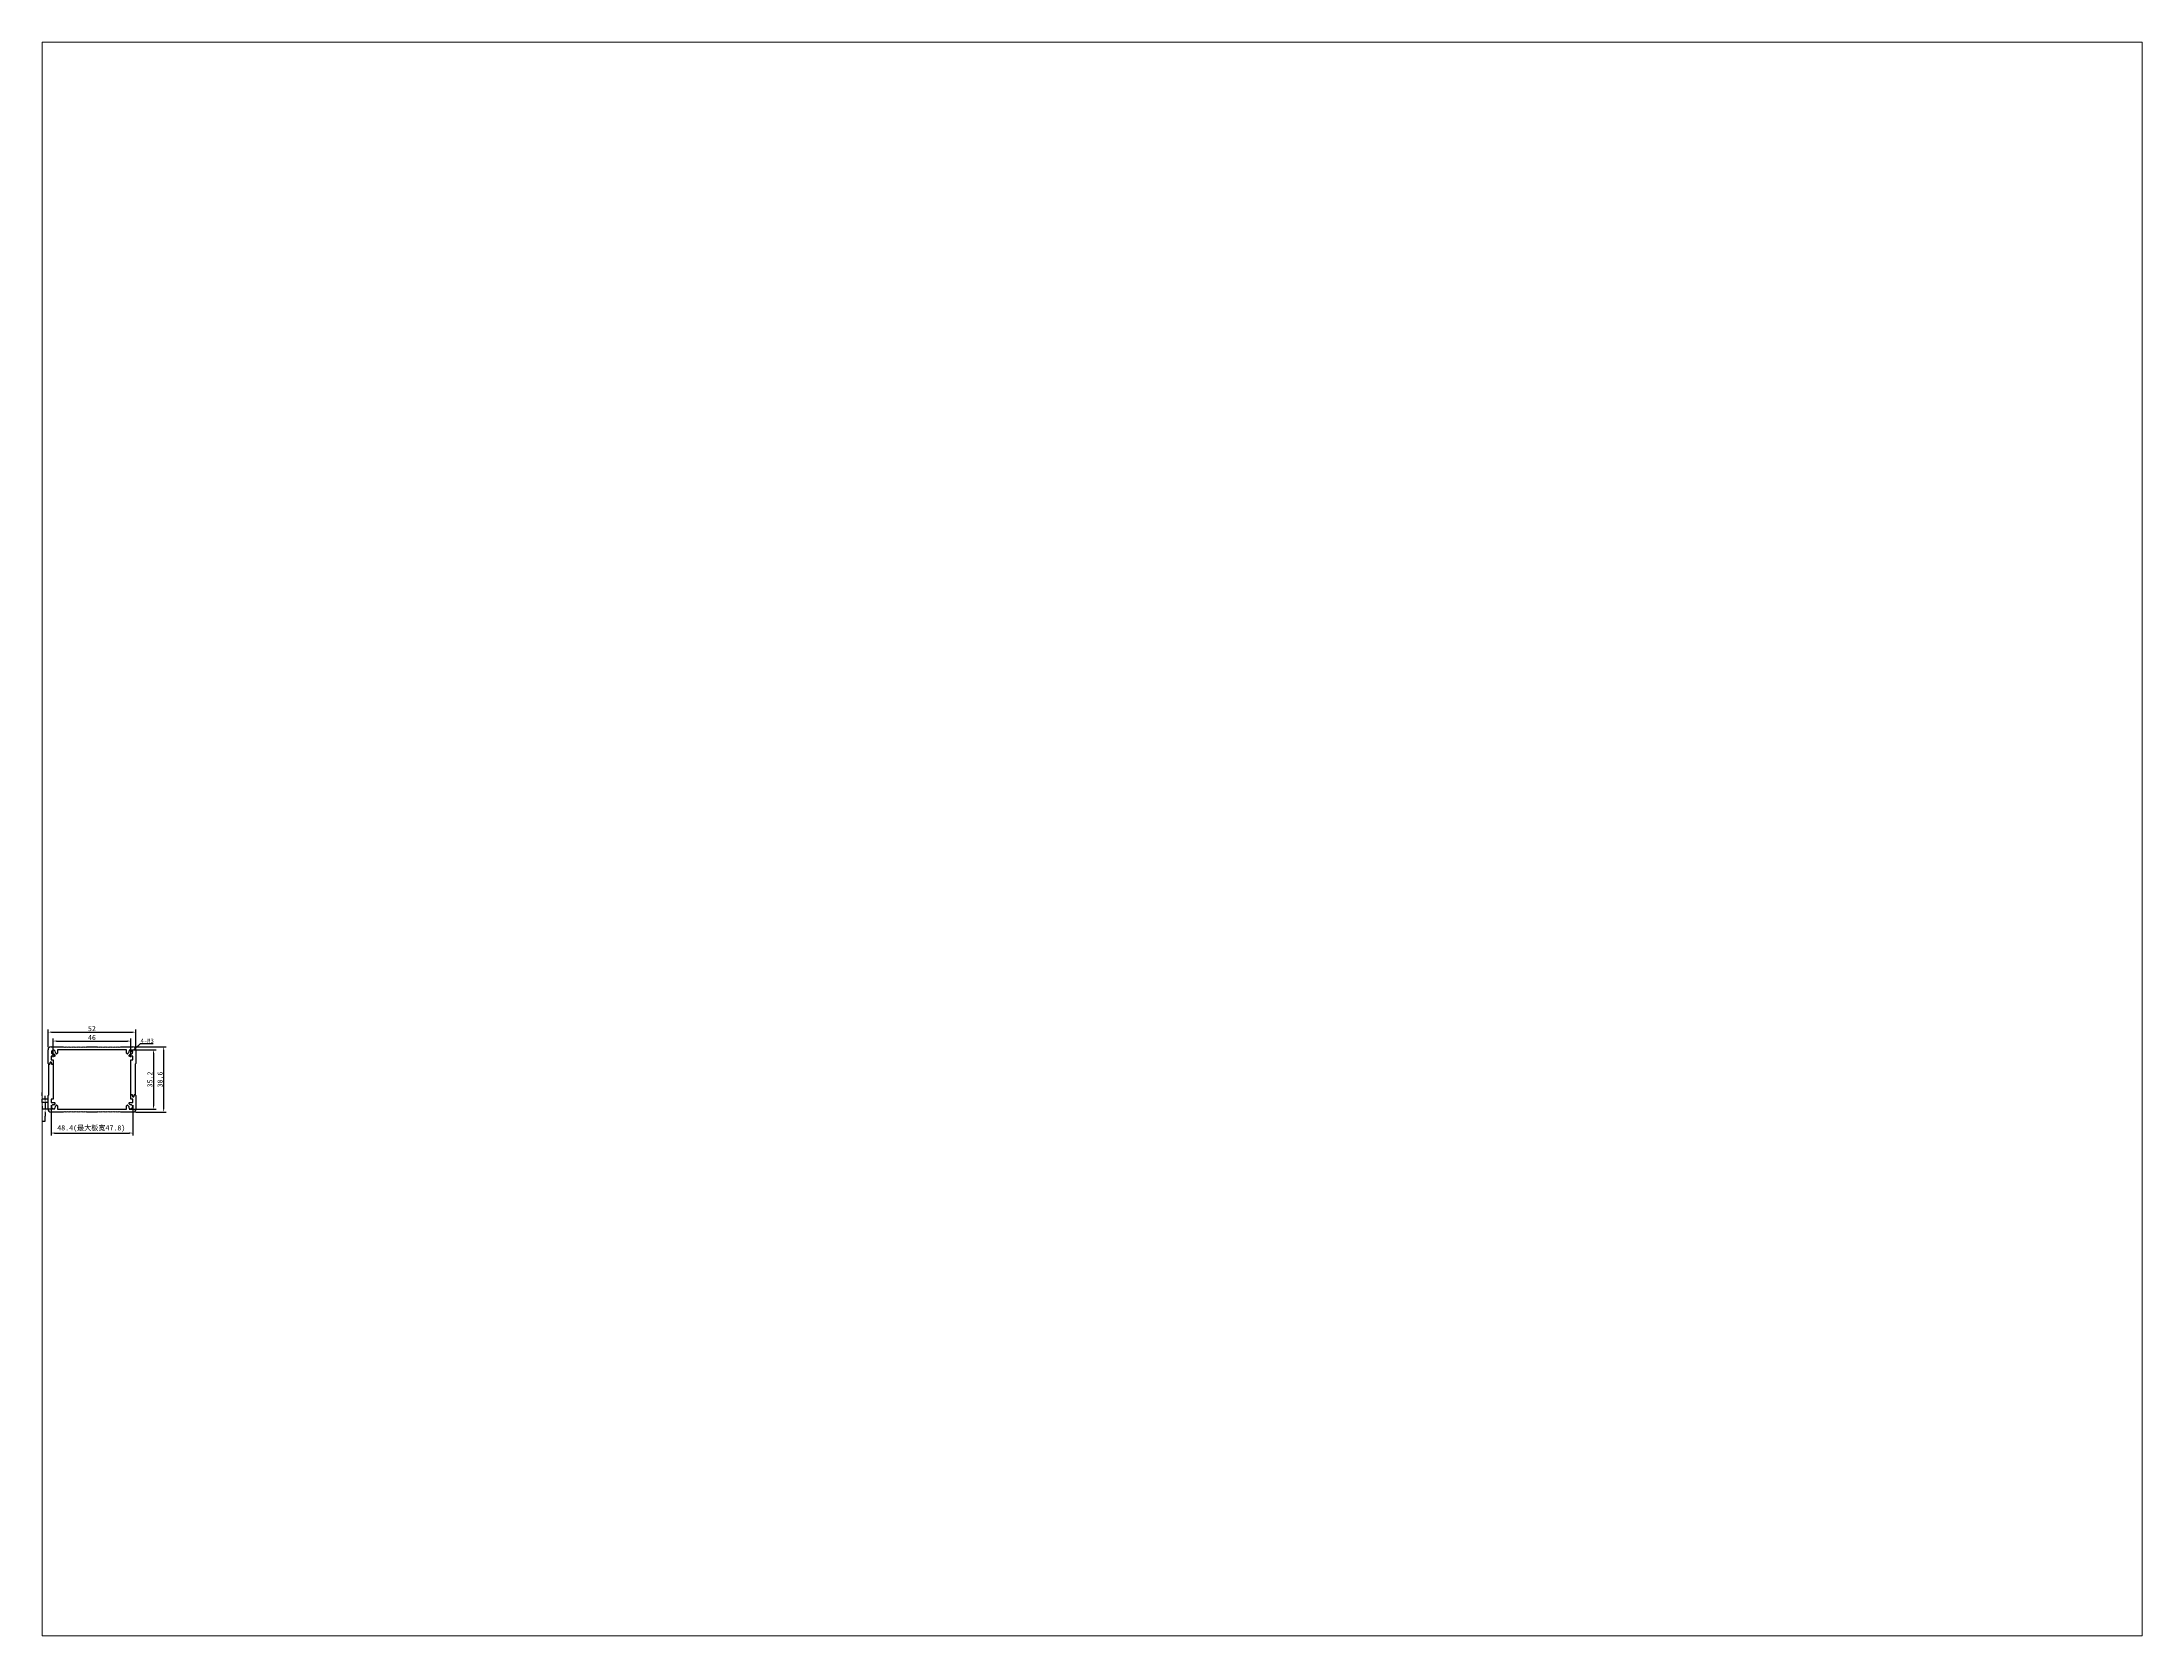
# Paper-space layout '布局1' of a CAD drawing. Extents: x 26 to 231, y 20 to 176.
# The model-space entities are those that its viewports show. They can reach past a viewport. Long polylines and large blocks are cut down to what shows.
import ezdxf

# ---------------------------------------------------------------- set-up
doc = ezdxf.new("R2010")
doc.units = 0
doc.header["$LTSCALE"] = 0.2
doc.layers.get('0').update_dxf_attribs({"linetype": 'CONTINUOUS'})
doc.layers.get('DEFPOINTS').update_dxf_attribs({"linetype": 'CONTINUOUS'})
doc.layers.add('DIM', color=1, linetype='CONTINUOUS')
doc.layers.add('图层1', color=30, linetype='CONTINUOUS')
doc.styles.get("Standard").update_dxf_attribs({"font": 'simhei.ttf'})
doc.dimstyles.new('ISO-25', dxfattribs={"dimtxt": 2.5, "dimasz": 2.5, "dimexe": 0.161, "dimexo": 0.1875, "dimgap": 0.6195, "dimtad": 1, "dimtoh": 1, "dimdsep": 46, "dimtxsty": 'STANDARD', "dimcen": 0.2, "dimadec": 0, "dimazin": 0, "dimtfac": 1, "dimtmove": 0, "dimatfit": 3, "dimfxl": 1, "dimarcsym": 0})
doc.dimstyles.new('ISO-25$0', dxfattribs={"dimtxt": 3, "dimasz": 2, "dimexe": 1.5, "dimexo": 1.5, "dimgap": 0.6195, "dimtad": 1, "dimtoh": 1, "dimzin": 12, "dimdsep": 46, "dimtxsty": 'STANDARD', "dimcen": 0.2, "dimadec": 0, "dimazin": 2, "dimtfac": 1, "dimtmove": 1, "dimatfit": 3, "dimfxl": 1, "dimarcsym": 0})

# ---------------------------------------------------------------- blocks, each defined once
blk = doc.blocks.new('*D129')
at = {"color": 0, "lineweight": -2}
for p, q in [((260.5, 284), (260.5, 294.4)), ((262.5, 292.9), (310.5, 292.9)), ((312.5, 284), (312.5, 294.4))]:
    blk.add_line(p, q, dxfattribs=at)
at = {"color": 0}
for points in [[(262.5, 293.2), (262.5, 292.6), (260.5, 292.9)], [(310.5, 293.2), (310.5, 292.6), (312.5, 292.9)]]:
    blk.add_solid(points, dxfattribs=at)
at = {"layer": 'DEFPOINTS', "color": 0}
for p in [(312.5, 292.9), (260.5, 282.5), (312.5, 282.5)]:
    blk.add_point(p, dxfattribs=at)
at = {"color": 0, "insert": (286.5, 295), "char_height": 3, "attachment_point": 5}
blk.add_mtext('52', dxfattribs=at)
blk = doc.blocks.new('*D130')
at = {"color": 0, "lineweight": -2}
for p, q in [((312.3, 284.2), (330.4, 284.2)), ((328.9, 282.2), (328.9, 247.6)), ((312.3, 245.6), (330.4, 245.6))]:
    blk.add_line(p, q, dxfattribs=at)
at = {"color": 0}
for points in [[(328.6, 282.2), (329.3, 282.2), (328.9, 284.2)], [(328.6, 247.6), (329.3, 247.6), (328.9, 245.6)]]:
    blk.add_solid(points, dxfattribs=at)
at = {"layer": 'DEFPOINTS', "color": 0}
for p in [(310.8, 284.2), (310.8, 245.6), (328.9, 245.6)]:
    blk.add_point(p, dxfattribs=at)
at = {"color": 0, "insert": (326.8, 264.9), "char_height": 3, "attachment_point": 5, "rotation": 90}
blk.add_mtext('38.6', dxfattribs=at)
blk = doc.blocks.new('*D131')
at = {"color": 0, "lineweight": -2}
for p, q in [((252, 257.2), (257, 257.2)), ((260.8, 253.2), (255.5, 253.2)), ((260.8, 251.2), (255.5, 251.2)), ((257, 255.2), (257, 257.2)), ((257, 251.2), (257, 253.2)), ((257, 249.2), (257, 247.2))]:
    blk.add_line(p, q, dxfattribs=at)
at = {"color": 0}
for points in [[(256.6, 255.2), (257.3, 255.2), (257, 253.2)], [(256.6, 249.2), (257.3, 249.2), (257, 251.2)]]:
    blk.add_solid(points, dxfattribs=at)
at = {"layer": 'DEFPOINTS', "color": 0}
for p in [(257, 253.2), (262.3, 253.2), (262.3, 251.2)]:
    blk.add_point(p, dxfattribs=at)
at = {"color": 0, "insert": (253.5, 259.3), "char_height": 3, "attachment_point": 5}
blk.add_mtext('2', dxfattribs=at)
blk = doc.blocks.new('*D132')
at = {"layer": 'DEFPOINTS', "color": 0}
for p in [(262.3, 251.2), (310.7, 251.2), (310.7, 233.2)]:
    blk.add_point(p, dxfattribs=at)
at = {"layer": '图层1', "color": 0, "lineweight": -2}
for p, q in [((262.3, 249.7), (262.3, 231.7)), ((310.7, 249.7), (310.7, 231.7)), ((264.3, 233.2), (308.7, 233.2))]:
    blk.add_line(p, q, dxfattribs=at)
at = {"layer": '图层1', "color": 0}
for points in [[(264.3, 233.6), (264.3, 232.9), (262.3, 233.2)], [(308.7, 233.6), (308.7, 232.9), (310.7, 233.2)]]:
    blk.add_solid(points, dxfattribs=at)
at = {"layer": '图层1', "color": 0, "insert": (286.1, 235.9), "char_height": 3, "attachment_point": 5}
blk.add_mtext('48.4(最大板宽47.8)', dxfattribs=at)
blk = doc.blocks.new('*D133')
at = {"color": 0, "lineweight": -2}
for p, q in [((308.5, 282.5), (324.5, 282.5)), ((323, 280.5), (323, 249.3)), ((308.5, 247.3), (324.5, 247.3))]:
    blk.add_line(p, q, dxfattribs=at)
at = {"color": 0}
for points in [[(322.6, 280.5), (323.3, 280.5), (323, 282.5)], [(322.6, 249.3), (323.3, 249.3), (323, 247.3)]]:
    blk.add_solid(points, dxfattribs=at)
at = {"layer": 'DEFPOINTS', "color": 0}
for p in [(307, 282.5), (307, 247.3), (323, 247.3)]:
    blk.add_point(p, dxfattribs=at)
at = {"color": 0, "insert": (320.8, 264.9), "char_height": 3, "attachment_point": 5, "rotation": 90}
blk.add_mtext('35.2', dxfattribs=at)
blk = doc.blocks.new('*D134')
at = {"color": 0, "lineweight": -2}
for p, q in [((260.8, 251.2), (257.3, 251.2)), ((258.8, 253.2), (258.8, 255.2)), ((258.8, 251.2), (258.8, 247.3)), ((249.5, 240.2), (258.8, 240.2)), ((264.5, 247.3), (257.3, 247.3)), ((258.8, 245.3), (258.8, 243.3)), ((258.8, 240.2), (258.8, 243.3))]:
    blk.add_line(p, q, dxfattribs=at)
at = {"color": 0}
for points in [[(258.5, 253.2), (259.1, 253.2), (258.8, 251.2)], [(258.5, 245.3), (259.1, 245.3), (258.8, 247.3)]]:
    blk.add_solid(points, dxfattribs=at)
at = {"layer": 'DEFPOINTS', "color": 0}
for p in [(262.3, 251.2), (258.8, 247.3), (266, 247.3)]:
    blk.add_point(p, dxfattribs=at)
at = {"color": 0, "insert": (253.2, 242.3), "char_height": 3, "attachment_point": 5}
blk.add_mtext('3.9', dxfattribs=at)
blk = doc.blocks.new('*D135')
at = {"color": 0, "lineweight": -2}
for p, q in [((263.5, 278.1), (263.5, 289.1)), ((265.5, 287.6), (307.5, 287.6)), ((309.5, 278.1), (309.5, 289.1))]:
    blk.add_line(p, q, dxfattribs=at)
at = {"color": 0}
for points in [[(265.5, 288), (265.5, 287.3), (263.5, 287.6)], [(307.5, 288), (307.5, 287.3), (309.5, 287.6)]]:
    blk.add_solid(points, dxfattribs=at)
at = {"layer": 'DEFPOINTS', "color": 0}
for p in [(309.5, 287.6), (263.5, 276.6), (309.5, 276.6)]:
    blk.add_point(p, dxfattribs=at)
at = {"color": 0, "insert": (286.5, 289.7), "char_height": 3, "attachment_point": 5}
blk.add_mtext('46', dxfattribs=at)
blk = doc.blocks.new('*D138')
at = {"color": 0, "lineweight": -2}
for p, q in [((315.1, 285.9), (312.2, 283.5)), ((322.7, 285.9), (315.1, 285.9)), ((309.4, 281.1), (310.3, 281.9))]:
    blk.add_line(p, q, dxfattribs=at)
at = {"color": 0}
blk.add_solid([(312, 283.8), (312.5, 283.1), (310.3, 281.9)], dxfattribs=at)
at = {"layer": 'DEFPOINTS', "color": 0}
for p in [(309.4, 281.1), (310.3, 281.9)]:
    blk.add_point(p, dxfattribs=at)
at = {"color": 0, "insert": (319.2, 287.8), "char_height": 2.5, "attachment_point": 5}
blk.add_mtext('4-M3', dxfattribs=at)

msp = doc.modelspace()

# ---------------------------------------------------------------- linework, layer by layer
at = {"color": 7, "linetype": 'Continuous'}
for p, q in [((260.538, 274.417), (260.538, 282.467)), ((260.938, 273.917), (260.538, 274.417)), ((261.536, 273.917), (260.938, 273.917)), ((260.938, 255.917), (260.938, 273.917)), ((260.938, 273.917), (261.638, 273.917)), ((261.716, 274.967), (261.536, 273.917)), ((261.638, 273.917), (261.814, 274.951)), ((262.264, 275.217), (262.011, 275.217)), ((262.011, 275.117), (262.264, 275.117)), ((262.288, 284.217), (269.538, 284.217)), ((264.323, 278.617), (262.338, 278.617)), ((262.338, 278.617), (262.338, 276.617)), ((262.338, 276.617), (263.538, 276.617)), ((262.461, 274.951), (262.638, 273.917)), ((262.739, 273.917), (262.559, 274.967)), ((262.638, 273.917), (263.538, 273.917)), ((263.538, 273.917), (262.739, 273.917)), ((263.538, 276.617), (263.538, 273.917)), ((263.538, 273.917), (263.538, 255.917)), ((264.055, 279.851), (264.606, 279.3)), ((265.355, 280.248), (264.903, 280.7)), ((286.538, 282.517), (266.038, 282.517)), ((266.038, 282.517), (266.038, 280.531)), ((269.538, 284.217), (270.038, 283.967)), ((270.038, 283.967), (270.538, 284.217)), ((270.538, 284.217), (271.038, 283.967)), ((271.038, 283.967), (271.538, 284.217)), ((271.538, 284.217), (272.038, 283.967)), ((272.038, 283.967), (272.538, 284.217)), ((272.538, 284.217), (273.038, 283.967)), ((273.038, 283.967), (273.538, 284.217)), ((273.538, 284.217), (274.038, 283.967)), ((274.038, 283.967), (274.538, 284.217)), ((274.538, 284.217), (275.038, 283.967)), ((275.038, 283.967), (275.538, 284.217)), ((275.538, 284.217), (276.038, 283.967)), ((276.038, 283.967), (276.538, 284.217)), ((276.538, 284.217), (277.038, 283.967)), ((277.038, 283.967), (277.538, 284.217)), ((277.538, 284.217), (278.038, 283.967)), ((278.038, 283.967), (278.538, 284.217)), ((278.538, 284.217), (279.038, 283.967)), ((279.038, 283.967), (279.538, 284.217)), ((279.538, 284.217), (280.038, 283.967)), ((280.038, 283.967), (280.538, 284.217)), ((280.538, 284.217), (281.038, 283.967)), ((281.038, 283.967), (281.538, 284.217)), ((281.538, 284.217), (282.038, 283.967)), ((282.038, 283.967), (282.538, 284.217)), ((282.538, 284.217), (283.038, 283.967)), ((283.038, 283.967), (283.538, 284.217)), ((283.538, 284.217), (286.538, 284.217)), ((286.538, 284.217), (289.538, 284.217)), ((307.038, 282.517), (286.538, 282.517)), ((289.538, 284.217), (290.038, 283.967)), ((290.038, 283.967), (290.538, 284.217)), ((290.538, 284.217), (291.038, 283.967)), ((291.038, 283.967), (291.538, 284.217)), ((291.538, 284.217), (292.038, 283.967)), ((292.038, 283.967), (292.538, 284.217)), ((292.538, 284.217), (293.038, 283.967)), ((293.038, 283.967), (293.538, 284.217)), ((293.538, 284.217), (294.038, 283.967)), ((294.038, 283.967), (294.538, 284.217)), ((294.538, 284.217), (295.038, 283.967)), ((295.038, 283.967), (295.538, 284.217)), ((295.538, 284.217), (296.038, 283.967)), ((296.038, 283.967), (296.538, 284.217)), ((296.538, 284.217), (297.038, 283.967)), ((297.038, 283.967), (297.538, 284.217)), ((297.538, 284.217), (298.038, 283.967)), ((298.038, 283.967), (298.538, 284.217)), ((298.538, 284.217), (299.038, 283.967)), ((299.038, 283.967), (299.538, 284.217)), ((299.538, 284.217), (300.038, 283.967)), ((300.038, 283.967), (300.538, 284.217)), ((300.538, 284.217), (301.038, 283.967)), ((301.038, 283.967), (301.538, 284.217)), ((301.538, 284.217), (302.038, 283.967)), ((302.038, 283.967), (302.538, 284.217)), ((302.538, 284.217), (303.038, 283.967)), ((303.038, 283.967), (303.538, 284.217)), ((303.538, 284.217), (310.788, 284.217)), ((307.038, 280.531), (307.038, 282.517)), ((308.172, 280.7), (307.72, 280.248)), ((308.469, 279.3), (309.021, 279.851)), ((310.738, 278.617), (308.752, 278.617)), ((309.538, 273.917), (309.538, 276.617)), ((309.538, 276.617), (310.738, 276.617)), ((309.538, 255.917), (309.538, 273.917)), ((310.738, 276.617), (310.738, 278.617)), ((312.538, 274.437), (312.138, 273.917)), ((312.138, 273.917), (312.138, 273.917)), ((312.138, 273.917), (312.138, 255.917)), ((312.538, 282.467), (312.538, 274.437)), ((260.538, 255.397), (260.938, 255.917)), ((260.538, 247.367), (260.538, 255.397)), ((260.938, 255.917), (260.938, 255.917)), ((263.538, 253.217), (262.338, 253.217)), ((262.338, 253.217), (262.338, 251.217)), ((262.338, 251.217), (264.323, 251.217)), ((263.538, 255.917), (263.538, 253.217)), ((264.606, 250.534), (264.055, 249.982)), ((264.903, 249.134), (265.355, 249.585)), ((266.038, 249.303), (266.038, 247.317)), ((307.038, 247.317), (307.038, 249.303)), ((307.72, 249.585), (308.172, 249.134)), ((309.021, 249.982), (308.469, 250.534)), ((308.752, 251.217), (310.738, 251.217)), ((310.438, 255.917), (309.538, 255.917)), ((309.538, 253.217), (309.538, 255.917)), ((309.538, 255.917), (310.336, 255.917)), ((310.738, 253.217), (309.538, 253.217)), ((310.336, 255.917), (310.516, 254.866)), ((310.614, 254.883), (310.438, 255.917)), ((310.738, 251.217), (310.738, 253.217)), ((311.064, 254.717), (310.811, 254.717)), ((310.811, 254.617), (311.064, 254.617)), ((311.438, 255.917), (311.261, 254.883)), ((311.359, 254.866), (311.539, 255.917)), ((312.138, 255.917), (311.438, 255.917)), ((311.539, 255.917), (312.138, 255.917)), ((312.138, 255.917), (312.538, 255.417)), ((312.538, 255.417), (312.538, 247.367)), ((269.538, 245.617), (262.288, 245.617)), ((266.038, 247.317), (286.538, 247.317)), ((270.038, 245.867), (269.538, 245.617)), ((270.538, 245.617), (270.038, 245.867)), ((271.038, 245.867), (270.538, 245.617)), ((271.538, 245.617), (271.038, 245.867)), ((272.038, 245.867), (271.538, 245.617)), ((272.538, 245.617), (272.038, 245.867)), ((273.038, 245.867), (272.538, 245.617)), ((273.538, 245.617), (273.038, 245.867)), ((274.038, 245.867), (273.538, 245.617)), ((274.538, 245.617), (274.038, 245.867)), ((275.038, 245.867), (274.538, 245.617)), ((275.538, 245.617), (275.038, 245.867)), ((276.038, 245.867), (275.538, 245.617)), ((276.538, 245.617), (276.038, 245.867)), ((277.038, 245.867), (276.538, 245.617)), ((277.538, 245.617), (277.038, 245.867)), ((278.038, 245.867), (277.538, 245.617)), ((278.538, 245.617), (278.038, 245.867)), ((279.038, 245.867), (278.538, 245.617)), ((279.538, 245.617), (279.038, 245.867)), ((280.038, 245.867), (279.538, 245.617)), ((280.538, 245.617), (280.038, 245.867)), ((281.038, 245.867), (280.538, 245.617)), ((281.538, 245.617), (281.038, 245.867)), ((282.038, 245.867), (281.538, 245.617)), ((282.538, 245.617), (282.038, 245.867)), ((283.038, 245.867), (282.538, 245.617)), ((283.538, 245.617), (283.038, 245.867)), ((286.538, 245.617), (283.538, 245.617)), ((286.538, 247.317), (307.038, 247.317)), ((289.538, 245.617), (286.538, 245.617)), ((290.038, 245.867), (289.538, 245.617)), ((290.538, 245.617), (290.038, 245.867)), ((291.038, 245.867), (290.538, 245.617)), ((291.538, 245.617), (291.038, 245.867)), ((292.038, 245.867), (291.538, 245.617)), ((292.538, 245.617), (292.038, 245.867)), ((293.038, 245.867), (292.538, 245.617)), ((293.538, 245.617), (293.038, 245.867)), ((294.038, 245.867), (293.538, 245.617)), ((294.538, 245.617), (294.038, 245.867)), ((295.038, 245.867), (294.538, 245.617)), ((295.538, 245.617), (295.038, 245.867)), ((296.038, 245.867), (295.538, 245.617)), ((296.538, 245.617), (296.038, 245.867)), ((297.038, 245.867), (296.538, 245.617)), ((297.538, 245.617), (297.038, 245.867)), ((298.038, 245.867), (297.538, 245.617)), ((298.538, 245.617), (298.038, 245.867)), ((299.038, 245.867), (298.538, 245.617)), ((299.538, 245.617), (299.038, 245.867)), ((300.038, 245.867), (299.538, 245.617)), ((300.538, 245.617), (300.038, 245.867)), ((301.038, 245.867), (300.538, 245.617)), ((301.538, 245.617), (301.038, 245.867)), ((302.038, 245.867), (301.538, 245.617)), ((302.538, 245.617), (302.038, 245.867)), ((303.038, 245.867), (302.538, 245.617)), ((303.538, 245.617), (303.038, 245.867)), ((310.788, 245.617), (303.538, 245.617))]:
    msp.add_line(p, q, dxfattribs=at)
for centre, radius, start, end in [((262.288, 282.467), 1.75, 90, 180), ((262.011, 274.917), 0.3, 90, 170.299608), ((262.011, 274.917), 0.2, 90, 170.299608), ((262.264, 274.917), 0.3, 9.700392, 90), ((262.264, 274.917), 0.2, 9.700392, 90), ((263.666, 281.088), 1.2, 349.849905, 280.150095), ((263.913, 279.71), 0.2, 45, 100.150095), ((264.323, 279.017), 0.4, 270, 45), ((265.045, 280.841), 0.2, 169.849905, 225), ((265.638, 280.531), 0.4, 225, 0), ((307.438, 280.531), 0.4, 180, 315), ((308.031, 280.841), 0.2, 315, 10.150095), ((309.409, 281.088), 1.2, 259.849905, 190.150095), ((308.752, 279.017), 0.4, 135, 270), ((309.162, 279.71), 0.2, 79.849905, 135), ((310.788, 282.467), 1.75, 0, 90), ((263.666, 248.746), 1.2, 79.849905, 10.150095), ((263.913, 250.124), 0.2, 259.849905, 315), ((264.323, 250.817), 0.4, 315, 90), ((265.045, 248.992), 0.2, 135, 190.150095), ((265.638, 249.303), 0.4, 360, 135), ((307.438, 249.303), 0.4, 45, 180), ((308.031, 248.992), 0.2, 349.849905, 45), ((309.409, 248.746), 1.2, 169.849905, 100.150095), ((308.752, 250.817), 0.4, 90, 225), ((309.162, 250.124), 0.2, 225, 280.150095), ((310.811, 254.917), 0.3, 189.700392, 270), ((310.811, 254.917), 0.2, 189.700392, 270), ((311.064, 254.917), 0.2, 270, 350.299608), ((311.064, 254.917), 0.3, 270, 350.299608), ((262.288, 247.367), 1.75, 180, 270), ((310.788, 247.367), 1.75, 270, 0)]:
    msp.add_arc(centre, radius, start, end, dxfattribs=at)

# ---------------------------------------------------------------- dimensions: what is measured, and where the dimension line sits
for base, p1, p2, angle, picture, middle in [((312.538, 292.887), (260.538, 282.467), (312.538, 282.467), 180, '*D129', (286.538, 295.007)), ((322.955, 247.317), (307.038, 282.517), (307.038, 247.317), 270, '*D133', (320.836, 264.917)), ((328.934, 245.617), (310.788, 284.217), (310.788, 245.617), 90, '*D130', (326.815, 264.917))]:
    dim = msp.add_linear_dim(base=base, p1=p1, p2=p2, angle=angle, dimstyle='ISO-25$0')
    dim.commit()
    dim.dimension.update_dxf_attribs({"geometry": picture, "text_midpoint": middle})
dim = msp.add_linear_dim(base=(309.538, 287.622), p1=(263.538, 276.617), p2=(309.538, 276.617), dimstyle='ISO-25$0')
dim.commit()
dim.dimension.update_dxf_attribs({"geometry": '*D135', "text_midpoint": (286.538, 289.741)})
dim = msp.add_radius_dim(center=(309.409, 281.088), mpoint=(310.327, 281.86), text='4-M3', dimstyle='ISO-25')
dim.commit()
dim.dimension.update_dxf_attribs({"geometry": '*D138', "text_midpoint": (319.238, 285.899), "dimtype": 164})
for base, p2, picture, middle in [((256.969, 253.217), (262.338, 253.217), '*D131', (255.547, 254.342)), ((258.813, 247.317), (266.038, 247.317), '*D134', (258.381, 240.153))]:
    dim = msp.add_linear_dim(base=base, p1=(262.338, 251.217), p2=p2, angle=90, dimstyle='ISO-25$0')
    dim.commit()
    dim.dimension.update_dxf_attribs({"geometry": picture, "text_midpoint": middle, "dimtype": 160})
at = {"layer": '图层1'}
dim = msp.add_linear_dim(base=(310.738, 233.231), p1=(262.338, 251.217), p2=(310.738, 251.217), text='<>(最大板宽47.8)', dimstyle='ISO-25$0', dxfattribs=at)
dim.commit()
dim.dimension.update_dxf_attribs({"geometry": '*D132', "text_midpoint": (286.108, 233.231), "dimtype": 160})

psp = doc.layouts.new('布局1')

# ---------------------------------------------------------------- viewports
at = {"layer": 'DIM'}
psp.add_viewport(center=(128.5, 97.5), size=(205.6, 156), view_center_point=(878.232, 407.149), view_height=942.81144, dxfattribs=at)

doc.saveas('drawing.dxf')
